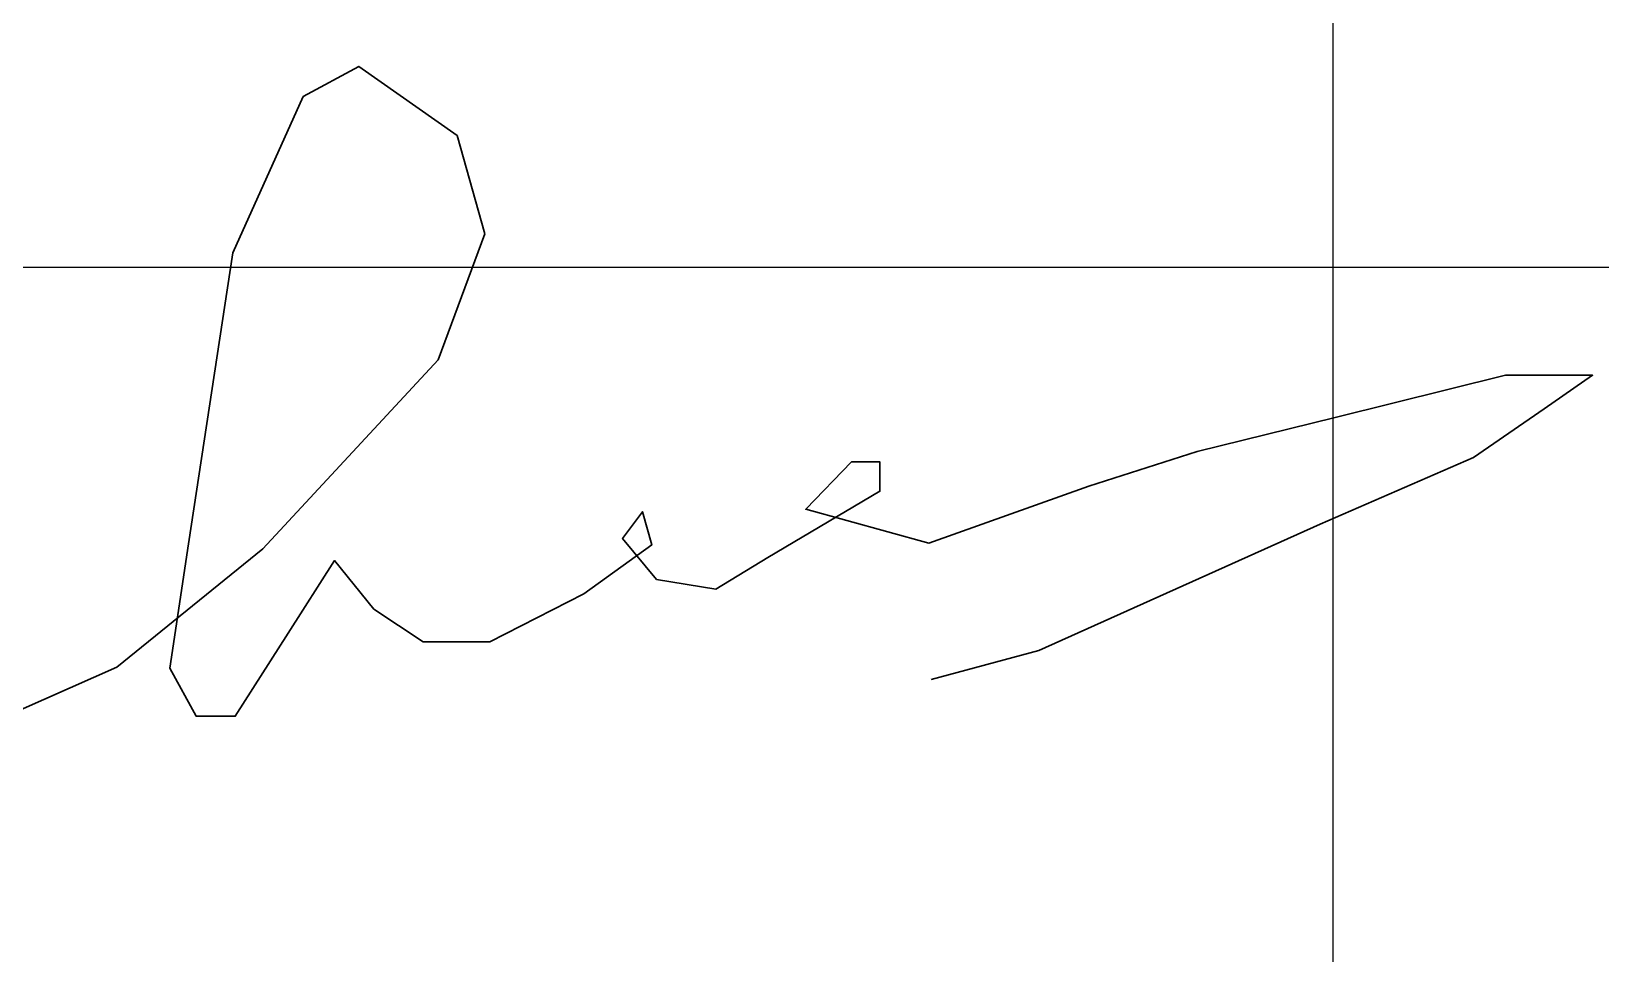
# Model space of a CAD drawing. Header units: millimetres. Extents: x 806395 to 2097197, y -233789 to 193681.
# Drawn here: x 2082965 to 2083819, y -174202 to -173700 of the extents above; entities that cross this region are included whole.
import ezdxf

# ---------------------------------------------------------------- set-up
doc = ezdxf.new("R2010")
doc.units = ezdxf.units.MM

# ---------------------------------------------------------------- blocks, each defined once
blk = doc.blocks.new('ntnntyht')
at = {"lineweight": 25, "ltscale": 15}
for p, q in [((1989459.25, -50104.72), (1989459.25, -44360.91)), ((1983723.19, -46968.89), (1990506.68, -46968.89))]:
    blk.add_line(p, q, dxfattribs=at)
at = {"color": 7, "lineweight": 30}
blk.add_lwpolyline([(1988700.42, -47226.16), (1988768.47, -47195.99), (1988851.48, -47128.76), (1988950.96, -47021.48), (1988977.44, -46949.97), (1988961.69, -46894.18), (1988905.87, -46854.85), (1988874.38, -46872.01), (1988834.31, -46960.69), (1988809.26, -47125.9), (1988798.54, -47196.59), (1988813.56, -47223.88), (1988835.74, -47223.88), (1988865.8, -47176.68), (1988892.05, -47135.44), (1988914.46, -47163.09), (1988942.37, -47181.68), (1988980.3, -47181.68), (1989033.73, -47154.29), (1989072.28, -47126.52), (1989066.9, -47107.71), (1989055.7, -47122.94), (1989074.97, -47146.23), (1989108.59, -47151.6), (1989138.17, -47133.69), (1989201.82, -47096.06), (1989201.82, -47079.48), (1989185.69, -47079.48), (1989159.69, -47106.36), (1989229.61, -47125.62), (1989320.5, -47093.15), (1989382.03, -47073.5), (1989460.28, -47054.18), (1989557.06, -47030.28), (1989606.44, -47030.28), (1989579.01, -47049.23), (1989538.84, -47076.99), (1989451.74, -47114.85), (1989292.09, -47186.42), (1989230.96, -47202.96)], dxfattribs=at)

msp = doc.modelspace()

# ---------------------------------------------------------------- block references
at = {"color": 3, "xscale": 0.9585492227979296, "yscale": 0.9585492227979296, "zscale": 0.9585492227979296}
msp.add_blockref('ntnntyht', (176678.857, -128806.512), dxfattribs=at)

doc.saveas('drawing.dxf')
